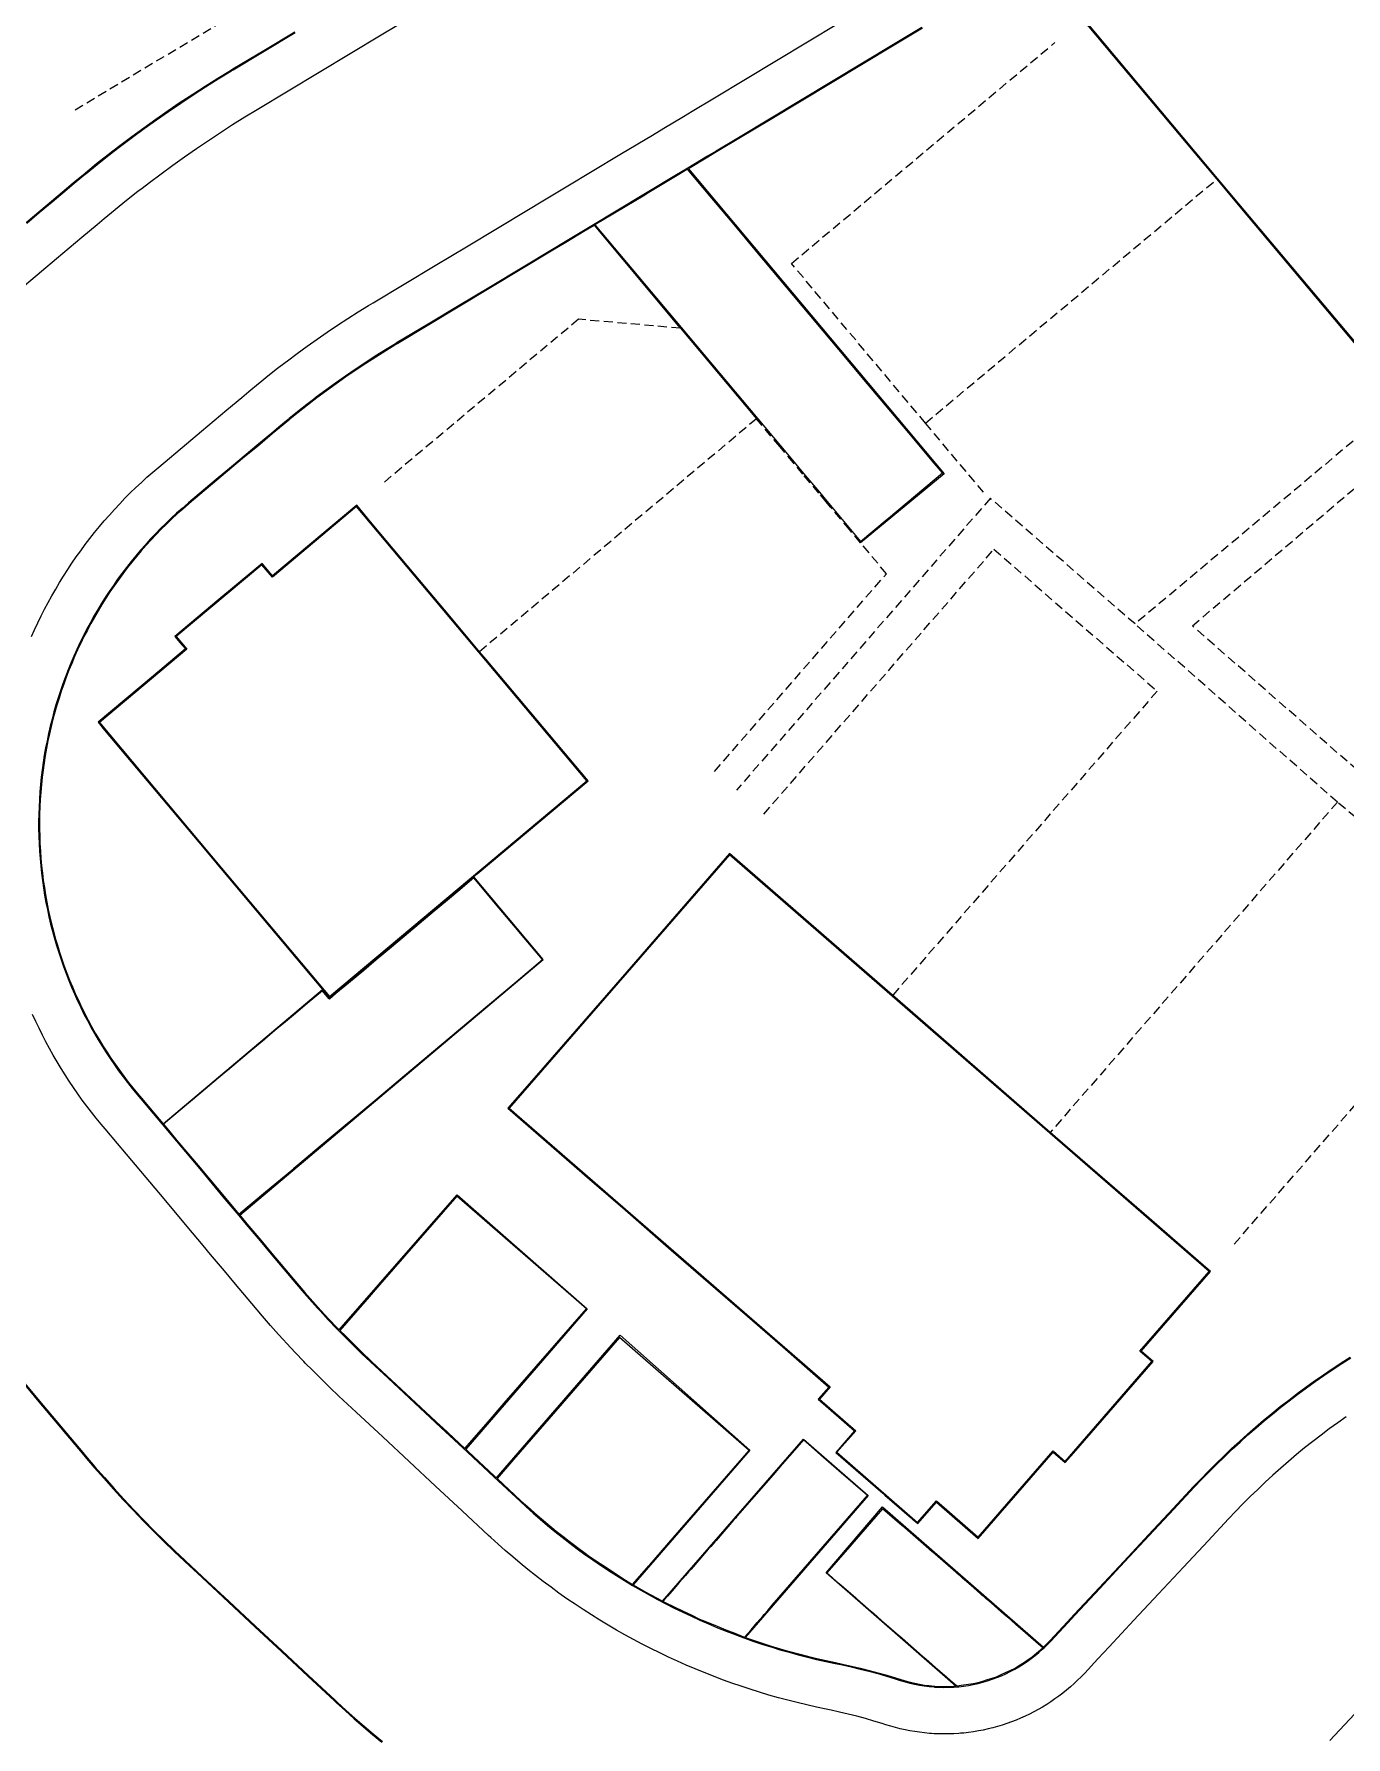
# Model space of a CAD drawing. Header units: metres. Extents: x 337936 to 338461, y 373266 to 374024.
# Drawn here: x 338376.94 to 338413.19, y 373308.56 to 373355.63 of the extents above; entities that cross this region are included whole.
import ezdxf

# ---------------------------------------------------------------- set-up
doc = ezdxf.new("R2010")
doc.units = ezdxf.units.M
doc.linetypes.add('DASHED2', pattern=[0.375, 0.25, -0.125])
for name, color, linetype in [('3D_LINES', 4, 'Continuous'), ('PLOTS EXTERNAL LEVEL', 3, 'Continuous'), ('PLOTS FFL', 1, 'Continuous')]:
    doc.layers.add(name, color=color, linetype=linetype)

msp = doc.modelspace()

# ---------------------------------------------------------------- linework, layer by layer
at = {"layer": '3D_LINES', "linetype": 'DASHED2'}
for points in [[(338378.072, 373353.531, 33.765), (338386.429, 373358.552, 33.992)], [(338397.867, 373349.287, 33.908), (338405.149, 373355.397, 34.038), (338405.149, 373355.397, 34.038)], [(338401.571, 373344.873, 33.791), (338409.628, 373351.621, 34.2)], [(338419.993, 373349.92, 34.088), (338407.362, 373339.322, 34)], [(338401.571, 373344.873, 33.791), (338397.867, 373349.287, 33.908), (338397.867, 373349.287, 33.908)], [(338391.982, 373347.743, 33.878), (338386.62, 373343.244, 34.039)], [(338394.8, 373347.497, 33.844), (338391.982, 373347.743, 33.878), (338391.982, 373347.743, 33.878)], [(338408.946, 373339.269, 34.05), (338416.812, 373345.945, 34.16)], [(338396.9, 373344.995, 33.77), (338389.249, 373338.554, 34), (338389.249, 373338.554, 34)], [(338400.493, 373340.712, 33.75), (338399.776, 373341.566, 33.67), (338399.471, 373341.93, 33.68), (338398.95, 373342.551, 33.759), (338398.828, 373342.696, 33.703), (338398.624, 373342.94, 33.761), (338398.185, 373343.462, 33.725), (338397.925, 373343.773, 33.764), (338397.542, 373344.229, 33.748), (338396.9, 373344.995, 33.77)], [(338403.174, 373342.962, 33.75), (338401.571, 373344.873, 33.791)], [(338403.365, 373342.796, 33.75), (338396.347, 373334.724, 34.1)], [(338407.362, 373339.322, 34), (338403.365, 373342.796, 33.75), (338403.365, 373342.796, 33.75)], [(338397.102, 373334.067, 34.1), (338403.463, 373341.386, 33.8)], [(338403.463, 373341.386, 33.8), (338407.973, 373337.466, 34.05)], [(338395.743, 373335.248, 34.1), (338400.493, 373340.712, 33.75)], [(338412.954, 373334.397, 34.3), (338407.362, 373339.322, 34)], [(338416.044, 373333.056, 34.297), (338408.946, 373339.269, 34.05)], [(338407.973, 373337.466, 34.05), (338400.663, 373329.057, 34.3)], [(338412.954, 373334.397, 34.3), (338405.02, 373325.27, 34.3), (338405.02, 373325.27, 34.3)], [(338415.184, 373332.522, 34.3), (338412.954, 373334.397, 34.3)], [(338410.1, 373322.178, 34.368), (338416.466, 373329.502, 34.3)]]:
    msp.add_polyline3d(points, dxfattribs=at)
at = {"layer": '3D_LINES'}
for points in [[(338387.393, 373356.112, 33.864), (338386.535, 373355.597, 33.854), (338385.678, 373355.082, 33.843), (338384.821, 373354.567, 33.833), (338383.964, 373354.052, 33.823), (338383.105, 373353.536, 33.813), (338382.766, 373353.329, 33.809), (338382.427, 373353.117, 33.806), (338382.09, 373352.9, 33.803), (338381.756, 373352.68, 33.799), (338381.425, 373352.455, 33.796), (338381.096, 373352.227, 33.793), (338380.77, 373351.995, 33.79), (338380.447, 373351.758, 33.788), (338380.128, 373351.519, 33.785), (338379.923, 373351.362, 33.783), (338379.809, 373351.273, 33.764), (338379.496, 373351.026, 33.709), (338379.193, 373350.781, 33.655), (338379.183, 373350.773, 33.655), (338378.878, 373350.521, 33.653), (338378.679, 373350.353, 33.651), (338378.264, 373350.005, 33.648), (338377.913, 373349.71, 33.707), (338377.564, 373349.418, 33.765), (338377.146, 373349.067, 33.762), (338376.379, 373348.423, 33.757)], [(338376.72, 373350.423, 33.815), (338377.069, 373350.716, 33.817), (338377.42, 373351.011, 33.82), (338377.835, 373351.359, 33.823), (338378.033, 373351.525, 33.825), (338378.348, 373351.787, 33.827), (338378.36, 373351.796, 33.827), (338378.667, 373352.045, 33.83), (338378.989, 373352.299, 33.832), (338379.12, 373352.401, 33.833), (338379.313, 373352.549, 33.835), (338379.641, 373352.795, 33.837), (338379.972, 373353.037, 33.84), (338380.305, 373353.276, 33.843), (338380.641, 373353.51, 33.846), (338380.98, 373353.741, 33.849), (338381.322, 373353.967, 33.852), (338381.666, 373354.189, 33.855), (338382.013, 373354.407, 33.859), (338382.363, 373354.621, 33.862), (338382.431, 373354.662, 33.863), (338383.288, 373355.177, 33.873), (338384.145, 373355.692, 33.883)], [(338376.736, 373350.404, 33.815), (338377.085, 373350.697, 33.817), (338377.436, 373350.992, 33.82), (338377.851, 373351.34, 33.823), (338378.049, 373351.506, 33.825), (338378.364, 373351.767, 33.827), (338378.376, 373351.777, 33.827), (338378.683, 373352.025, 33.83), (338379.004, 373352.279, 33.832), (338379.135, 373352.381, 33.833), (338379.135, 373352.381, 33.833), (338379.329, 373352.529, 33.835), (338379.656, 373352.775, 33.837), (338379.986, 373353.017, 33.84), (338380.319, 373353.255, 33.843), (338380.655, 373353.49, 33.846), (338380.994, 373353.72, 33.849), (338381.336, 373353.946, 33.852), (338381.68, 373354.168, 33.855), (338382.027, 373354.386, 33.859), (338382.376, 373354.6, 33.862), (338382.443, 373354.641, 33.863), (338383.301, 373355.156, 33.873), (338384.158, 373355.671, 33.883)], [(338376.868, 373338.972, 33.744), (338376.954, 373339.164, 33.744), (338377.044, 373339.355, 33.744), (338377.137, 373339.545, 33.744), (338377.232, 373339.733, 33.744), (338377.331, 373339.919, 33.744), (338377.433, 373340.103, 33.744), (338377.538, 373340.286, 33.744), (338377.646, 373340.467, 33.744), (338377.757, 373340.647, 33.744), (338377.87, 373340.824, 33.745), (338377.987, 373341, 33.745), (338378.106, 373341.174, 33.745), (338378.229, 373341.345, 33.746), (338378.354, 373341.515, 33.746), (338378.482, 373341.683, 33.747), (338378.612, 373341.848, 33.747), (338378.745, 373342.012, 33.748), (338378.881, 373342.173, 33.748), (338379.02, 373342.332, 33.749), (338379.161, 373342.488, 33.75), (338379.305, 373342.643, 33.751), (338379.451, 373342.795, 33.751), (338379.599, 373342.944, 33.752), (338379.751, 373343.091, 33.753), (338379.904, 373343.236, 33.754), (338380.06, 373343.378, 33.755), (338380.218, 373343.517, 33.756), (338380.383, 373343.659, 33.757), (338381.147, 373344.3, 33.762), (338381.564, 373344.65, 33.765), (338381.913, 373344.942, 33.707), (338382.265, 373345.237, 33.648), (338382.679, 373345.585, 33.651), (338382.876, 373345.75, 33.653), (338383.14, 373345.969, 33.655), (338383.177, 373345.999, 33.656), (338383.403, 373346.181, 33.698), (338383.67, 373346.391, 33.747), (338383.878, 373346.551, 33.785), (338383.938, 373346.597, 33.785), (338384.211, 373346.801, 33.788), (338384.486, 373347, 33.791), (338384.763, 373347.196, 33.794), (338385.042, 373347.389, 33.797), (338385.324, 373347.578, 33.801), (338385.608, 373347.764, 33.804), (338385.895, 373347.946, 33.808), (338386.185, 373348.125, 33.811), (338386.313, 373348.202, 33.813), (338387.17, 373348.717, 33.823), (338388.027, 373349.232, 33.833), (338388.884, 373349.747, 33.843), (338389.741, 373350.262, 33.854), (338390.598, 373350.777, 33.864), (338390.953, 373350.99, 33.868), (338391.455, 373351.292, 33.81), (338391.737, 373351.461, 33.778), (338392.313, 373351.807, 33.784), (338393.17, 373352.322, 33.795), (338394.027, 373352.837, 33.805), (338394.34, 373353.025, 33.809), (338394.884, 373353.352, 33.885), (338395.124, 373353.496, 33.918), (338395.741, 373353.867, 33.926), (338396.598, 373354.382, 33.936), (338397.456, 373354.897, 33.946), (338398.313, 373355.412, 33.957), (338399.17, 373355.927, 33.967)], [(338401.473, 373355.808, 34.037), (338400.69, 373355.338, 34.027), (338399.833, 373354.823, 34.017), (338398.976, 373354.308, 34.007), (338398.119, 373353.793, 33.996), (338397.262, 373353.278, 33.986), (338396.405, 373352.763, 33.976), (338395.787, 373352.392, 33.968), (338395.787, 373352.392, 33.968), (338395.547, 373352.248, 33.965), (338395.004, 373351.921, 33.959), (338395.004, 373351.921, 33.959), (338394.69, 373351.733, 33.955), (338393.833, 373351.218, 33.945), (338392.976, 373350.703, 33.934), (338392.4, 373350.357, 33.928), (338392.4, 373350.357, 33.928), (338392.119, 373350.188, 33.924), (338391.617, 373349.886, 33.918), (338391.617, 373349.886, 33.918), (338391.262, 373349.673, 33.914), (338390.404, 373349.158, 33.904), (338389.547, 373348.643, 33.893), (338388.69, 373348.128, 33.883), (338387.833, 373347.613, 33.873), (338386.976, 373347.098, 33.863), (338386.927, 373347.068, 33.862), (338386.646, 373346.896, 33.858), (338386.366, 373346.72, 33.855), (338386.089, 373346.54, 33.851), (338385.814, 373346.356, 33.848), (338385.542, 373346.169, 33.845), (338385.272, 373345.979, 33.842), (338385.004, 373345.785, 33.839), (338384.739, 373345.588, 33.836), (338384.657, 373345.526, 33.835), (338384.657, 373345.526, 33.835), (338384.477, 373345.387, 33.833), (338384.217, 373345.183, 33.83), (338383.991, 373345.001, 33.828), (338383.96, 373344.976, 33.827), (338383.705, 373344.765, 33.825), (338383.507, 373344.599, 33.823), (338383.093, 373344.251, 33.82), (338382.741, 373343.956, 33.817), (338382.392, 373343.663, 33.815), (338381.975, 373343.313, 33.812), (338381.209, 373342.67, 33.807), (338381.186, 373342.651, 33.807), (338381.031, 373342.518, 33.806), (338380.879, 373342.382, 33.805), (338380.728, 373342.243, 33.804), (338380.58, 373342.102, 33.803), (338380.435, 373341.959, 33.802), (338380.292, 373341.812, 33.801), (338380.152, 373341.664, 33.8), (338380.015, 373341.512, 33.799), (338379.88, 373341.359, 33.798), (338379.748, 373341.203, 33.798), (338379.618, 373341.044, 33.797), (338379.492, 373340.884, 33.797), (338379.368, 373340.721, 33.796), (338379.247, 373340.556, 33.796), (338379.13, 373340.389, 33.795), (338379.015, 373340.22, 33.795), (338378.903, 373340.049, 33.794), (338378.794, 373339.876, 33.794), (338378.688, 373339.701, 33.794), (338378.585, 373339.525, 33.794), (338378.486, 373339.346, 33.794), (338378.389, 373339.166, 33.794), (338378.296, 373338.984, 33.794), (338378.206, 373338.8, 33.794), (338378.119, 373338.615, 33.794), (338378.036, 373338.429, 33.794), (338377.956, 373338.241, 33.794), (338377.879, 373338.051, 33.794), (338377.805, 373337.861, 33.795), (338377.735, 373337.669, 33.795), (338377.668, 373337.476, 33.795), (338377.605, 373337.281, 33.796), (338377.545, 373337.086, 33.796), (338377.489, 373336.889, 33.797), (338377.436, 373336.692, 33.798), (338377.386, 373336.494, 33.798), (338377.34, 373336.294, 33.799), (338377.298, 373336.095, 33.8), (338377.259, 373335.894, 33.801), (338377.223, 373335.693, 33.801), (338377.192, 373335.491, 33.802), (338377.163, 373335.288, 33.803), (338377.139, 373335.085, 33.804), (338377.117, 373334.882, 33.806), (338377.1, 373334.678, 33.807), (338377.086, 373334.474, 33.808), (338377.076, 373334.27, 33.809), (338377.069, 373334.066, 33.811), (338377.066, 373333.862, 33.812), (338377.066, 373333.657, 33.813), (338377.07, 373333.453, 33.815), (338377.078, 373333.249, 33.816), (338377.089, 373333.045, 33.818), (338377.104, 373332.841, 33.82), (338377.122, 373332.637, 33.821), (338377.144, 373332.434, 33.823), (338377.17, 373332.231, 33.825), (338377.199, 373332.029, 33.827), (338377.232, 373331.827, 33.828), (338377.268, 373331.626, 33.83), (338377.308, 373331.425, 33.832), (338377.351, 373331.226, 33.834), (338377.398, 373331.027, 33.837), (338377.448, 373330.829, 33.839), (338377.502, 373330.631, 33.841), (338377.559, 373330.435, 33.843), (338377.62, 373330.24, 33.846), (338377.684, 373330.046, 33.848), (338377.752, 373329.853, 33.85), (338377.823, 373329.661, 33.853), (338377.897, 373329.471, 33.855), (338377.975, 373329.282, 33.858), (338378.056, 373329.094, 33.861), (338378.14, 373328.908, 33.863), (338378.228, 373328.723, 33.866), (338378.318, 373328.54, 33.869), (338378.412, 373328.359, 33.872), (338378.509, 373328.179, 33.874), (338378.61, 373328.001, 33.877), (338378.713, 373327.825, 33.88), (338378.82, 373327.65, 33.883), (338378.929, 373327.478, 33.886), (338379.042, 373327.307, 33.889), (338379.158, 373327.139, 33.891), (338379.276, 373326.972, 33.894), (338379.398, 373326.808, 33.897), (338379.522, 373326.645, 33.9), (338379.649, 373326.485, 33.903), (338379.779, 373326.328, 33.906), (338379.889, 373326.197, 33.907), (338379.889, 373326.197, 33.907), (338380.231, 373325.789, 33.913), (338380.477, 373325.497, 33.916), (338380.477, 373325.497, 33.916), (338380.874, 373325.023, 33.923), (338381.517, 373324.257, 33.933), (338382.16, 373323.491, 33.943), (338382.598, 373322.969, 33.949), (338382.802, 373322.725, 33.953), (338383.185, 373322.269, 33.958), (338383.445, 373321.959, 33.963), (338384.088, 373321.193, 33.973), (338384.187, 373321.075, 33.974), (338384.403, 373320.825, 33.978), (338384.622, 373320.577, 33.982), (338384.773, 373320.409, 33.985), (338384.773, 373320.409, 33.985), (338384.843, 373320.332, 33.986), (338385.069, 373320.09, 33.99), (338385.297, 373319.851, 33.994), (338385.355, 373319.792, 33.995), (338385.355, 373319.792, 33.995), (338385.528, 373319.615, 33.998), (338385.762, 373319.382, 34.001), (338385.999, 373319.152, 34.005), (338386.24, 373318.926, 34.009), (338386.721, 373318.477, 34.016), (338387.452, 373317.795, 34.026), (338388.183, 373317.113, 34.036), (338388.915, 373316.431, 34.046), (338389.646, 373315.749, 34.056), (338390.377, 373315.067, 34.066), (338390.534, 373314.923, 34.068), (338390.729, 373314.748, 34.072), (338390.926, 373314.576, 34.075), (338391.126, 373314.406, 34.078), (338391.329, 373314.24, 34.081), (338391.534, 373314.077, 34.085), (338391.741, 373313.916, 34.088), (338391.95, 373313.759, 34.091), (338392.162, 373313.605, 34.094), (338392.376, 373313.454, 34.098), (338392.592, 373313.306, 34.101), (338392.811, 373313.161, 34.104), (338393.031, 373313.019, 34.108), (338393.253, 373312.881, 34.111), (338393.478, 373312.745, 34.114), (338393.704, 373312.614, 34.117), (338393.933, 373312.485, 34.121), (338394.163, 373312.36, 34.124), (338394.395, 373312.238, 34.127), (338394.628, 373312.119, 34.13), (338394.864, 373312.004, 34.134), (338395.101, 373311.893, 34.137), (338395.339, 373311.784, 34.14), (338395.579, 373311.68, 34.143), (338395.821, 373311.578, 34.147), (338396.064, 373311.481, 34.15), (338396.309, 373311.387, 34.153), (338396.554, 373311.296, 34.156), (338396.579, 373311.287, 34.157), (338396.579, 373311.287, 34.157), (338396.802, 373311.209, 34.16), (338397.05, 373311.126, 34.163), (338397.3, 373311.046, 34.166), (338397.36, 373311.027, 34.167), (338397.36, 373311.027, 34.167), (338397.55, 373310.97, 34.169), (338397.802, 373310.897, 34.173), (338398.055, 373310.829, 34.176), (338398.309, 373310.764, 34.179), (338398.563, 373310.702, 34.183), (338398.819, 373310.644, 34.186), (338399.075, 373310.591, 34.189), (338399.075, 373310.591, 34.189), (338399.275, 373310.549, 34.191), (338399.52, 373310.494, 34.192), (338399.764, 373310.436, 34.194), (338400.008, 373310.374, 34.196), (338400.25, 373310.308, 34.198), (338400.492, 373310.239, 34.2), (338400.732, 373310.166, 34.202), (338400.876, 373310.12, 34.203), (338400.876, 373310.12, 34.203), (338401.006, 373310.081, 34.204), (338401.138, 373310.046, 34.206), (338401.27, 373310.015, 34.207), (338401.404, 373309.989, 34.208), (338401.538, 373309.968, 34.209), (338401.673, 373309.951, 34.21), (338401.809, 373309.939, 34.211), (338401.824, 373309.938, 34.211), (338401.944, 373309.931, 34.212), (338402.08, 373309.928, 34.212), (338402.216, 373309.93, 34.212), (338402.352, 373309.936, 34.213), (338402.432, 373309.942, 34.213), (338402.432, 373309.942, 34.213), (338402.488, 373309.947, 34.213), (338402.623, 373309.962, 34.212), (338402.757, 373309.982, 34.212), (338402.891, 373310.007, 34.212), (338403.024, 373310.036, 34.211), (338403.156, 373310.07, 34.21), (338403.286, 373310.108, 34.21), (338403.415, 373310.151, 34.209), (338403.543, 373310.197, 34.209), (338403.669, 373310.249, 34.209), (338403.793, 373310.304, 34.209), (338403.915, 373310.364, 34.209), (338404.036, 373310.427, 34.209), (338404.153, 373310.495, 34.21), (338404.269, 373310.567, 34.211), (338404.382, 373310.643, 34.212), (338404.492, 373310.722, 34.213), (338404.6, 373310.805, 34.214), (338404.705, 373310.892, 34.215), (338404.806, 373310.982, 34.217), (338404.85, 373311.023, 34.218), (338404.85, 373311.023, 34.218), (338404.905, 373311.076, 34.219), (338405, 373311.173, 34.221), (338405.026, 373311.2, 34.221), (338405.393, 373311.595, 34.226), (338405.708, 373311.932, 34.231), (338406.39, 373312.663, 34.241), (338407.072, 373313.394, 34.251), (338407.754, 373314.126, 34.261), (338408.436, 373314.857, 34.271), (338408.998, 373315.46, 34.279), (338409.202, 373315.676, 34.282), (338409.408, 373315.888, 34.284), (338409.617, 373316.098, 34.286), (338409.829, 373316.304, 34.289), (338410.044, 373316.508, 34.291), (338410.262, 373316.709, 34.294), (338410.482, 373316.907, 34.296), (338410.705, 373317.102, 34.298), (338410.931, 373317.294, 34.301), (338411.159, 373317.483, 34.303), (338411.39, 373317.669, 34.305), (338411.623, 373317.851, 34.308), (338411.859, 373318.031, 34.31), (338412.097, 373318.207, 34.312), (338412.337, 373318.38, 34.315), (338412.58, 373318.549, 34.317), (338412.825, 373318.715, 34.32), (338413.073, 373318.878, 34.322), (338413.322, 373319.038, 34.324)], [(338401.486, 373355.787, 34.037), (338400.703, 373355.317, 34.027), (338399.846, 373354.802, 34.017), (338398.989, 373354.287, 34.007), (338398.132, 373353.772, 33.996), (338397.275, 373353.257, 33.986), (338396.417, 373352.742, 33.976), (338395.8, 373352.371, 33.968), (338395.56, 373352.227, 33.965), (338395.02, 373351.902, 33.959)], [(338392.426, 373350.343, 33.928), (338392.413, 373350.335, 33.928), (338392.132, 373350.166, 33.924), (338391.63, 373349.865, 33.918), (338391.274, 373349.651, 33.914), (338390.417, 373349.136, 33.904), (338389.56, 373348.621, 33.893), (338388.703, 373348.106, 33.883), (338387.846, 373347.591, 33.873), (338386.989, 373347.076, 33.863), (338386.94, 373347.047, 33.862), (338386.659, 373346.875, 33.858), (338386.38, 373346.699, 33.855), (338386.103, 373346.519, 33.851), (338385.828, 373346.336, 33.848), (338385.556, 373346.149, 33.845), (338385.286, 373345.959, 33.842), (338385.019, 373345.765, 33.839), (338384.754, 373345.568, 33.836), (338384.672, 373345.506, 33.835), (338384.492, 373345.367, 33.833), (338384.233, 373345.163, 33.83), (338384.007, 373344.982, 33.828), (338383.976, 373344.956, 33.827), (338383.721, 373344.746, 33.825), (338383.523, 373344.579, 33.823), (338383.109, 373344.231, 33.82), (338382.757, 373343.937, 33.817), (338382.408, 373343.644, 33.815), (338381.991, 373343.294, 33.812), (338381.225, 373342.651, 33.807), (338381.203, 373342.632, 33.807), (338381.048, 373342.499, 33.806), (338380.895, 373342.363, 33.805), (338380.745, 373342.225, 33.804), (338380.598, 373342.084, 33.803), (338380.453, 373341.941, 33.802), (338380.31, 373341.795, 33.801), (338380.171, 373341.647, 33.8), (338380.033, 373341.496, 33.799), (338379.899, 373341.342, 33.798), (338379.767, 373341.187, 33.798), (338379.638, 373341.029, 33.797), (338379.512, 373340.869, 33.797), (338379.388, 373340.706, 33.796), (338379.268, 373340.542, 33.796), (338379.15, 373340.375, 33.795), (338379.036, 373340.206, 33.795), (338378.924, 373340.036, 33.794), (338378.815, 373339.863, 33.794), (338378.71, 373339.689, 33.794), (338378.607, 373339.512, 33.794), (338378.508, 373339.334, 33.794), (338378.412, 373339.154, 33.794), (338378.319, 373338.973, 33.794), (338378.229, 373338.79, 33.794), (338378.142, 373338.605, 33.794), (338378.059, 373338.419, 33.794), (338377.979, 373338.231, 33.794), (338377.902, 373338.042, 33.794), (338377.829, 373337.852, 33.795), (338377.759, 373337.66, 33.795), (338377.692, 373337.468, 33.795), (338377.629, 373337.274, 33.796), (338377.569, 373337.079, 33.796), (338377.513, 373336.883, 33.797), (338377.46, 373336.686, 33.798), (338377.411, 373336.488, 33.798), (338377.365, 373336.289, 33.799), (338377.322, 373336.09, 33.8), (338377.283, 373335.889, 33.801), (338377.248, 373335.688, 33.801), (338377.216, 373335.487, 33.802), (338377.188, 373335.285, 33.803), (338377.163, 373335.083, 33.804), (338377.142, 373334.88, 33.806), (338377.125, 373334.676, 33.807), (338377.111, 373334.473, 33.808), (338377.101, 373334.269, 33.809), (338377.094, 373334.065, 33.811), (338377.091, 373333.862, 33.812), (338377.091, 373333.658, 33.813), (338377.095, 373333.454, 33.815), (338377.103, 373333.25, 33.816), (338377.114, 373333.046, 33.818), (338377.129, 373332.843, 33.82), (338377.147, 373332.64, 33.821), (338377.169, 373332.437, 33.823), (338377.195, 373332.235, 33.825), (338377.224, 373332.033, 33.827), (338377.256, 373331.831, 33.828), (338377.292, 373331.631, 33.83), (338377.332, 373331.431, 33.832), (338377.375, 373331.231, 33.834), (338377.422, 373331.033, 33.837), (338377.472, 373330.835, 33.839), (338377.526, 373330.638, 33.841), (338377.583, 373330.442, 33.843), (338377.644, 373330.248, 33.846), (338377.708, 373330.054, 33.848), (338377.775, 373329.862, 33.85), (338377.846, 373329.67, 33.853), (338377.92, 373329.48, 33.855), (338377.998, 373329.292, 33.858), (338378.079, 373329.104, 33.861), (338378.163, 373328.919, 33.863), (338378.25, 373328.734, 33.866), (338378.341, 373328.552, 33.869), (338378.434, 373328.37, 33.872), (338378.531, 373328.191, 33.874), (338378.631, 373328.013, 33.877), (338378.735, 373327.837, 33.88), (338378.841, 373327.663, 33.883), (338378.95, 373327.491, 33.886), (338379.063, 373327.321, 33.889), (338379.178, 373327.153, 33.891), (338379.296, 373326.987, 33.894), (338379.418, 373326.823, 33.897), (338379.542, 373326.661, 33.9), (338379.669, 373326.501, 33.903), (338379.799, 373326.344, 33.906), (338379.908, 373326.213, 33.907), (338380.25, 373325.805, 33.913), (338380.496, 373325.513, 33.916), (338380.504, 373325.503, 33.916)], [(338413.198, 373317.41, 34.266), (338412.963, 373317.244, 34.264), (338412.73, 373317.074, 34.261), (338412.5, 373316.9, 34.259), (338412.272, 373316.724, 34.256), (338412.047, 373316.545, 34.254), (338411.824, 373316.362, 34.251), (338411.604, 373316.176, 34.249), (338411.386, 373315.987, 34.246), (338411.171, 373315.795, 34.244), (338410.959, 373315.6, 34.242), (338410.75, 373315.402, 34.239), (338410.543, 373315.202, 34.237), (338410.339, 373314.998, 34.234), (338410.138, 373314.791, 34.232), (338409.942, 373314.584, 34.229), (338409.378, 373313.979, 34.221), (338408.696, 373313.247, 34.211), (338408.014, 373312.516, 34.201), (338407.332, 373311.784, 34.191), (338406.65, 373311.053, 34.181), (338406.335, 373310.716, 34.176), (338405.971, 373310.325, 34.168), (338405.872, 373310.222, 34.166), (338405.773, 373310.124, 34.164), (338405.736, 373310.088, 34.163), (338405.678, 373310.034, 34.162), (338405.575, 373309.942, 34.161), (338405.472, 373309.854, 34.16), (338405.366, 373309.769, 34.159), (338405.258, 373309.686, 34.158), (338405.148, 373309.607, 34.157), (338405.036, 373309.53, 34.156), (338404.922, 373309.456, 34.156), (338404.806, 373309.385, 34.155), (338404.688, 373309.317, 34.155), (338404.569, 373309.252, 34.154), (338404.448, 373309.19, 34.154), (338404.325, 373309.131, 34.154), (338404.201, 373309.076, 34.154), (338404.076, 373309.023, 34.154), (338403.949, 373308.974, 34.154), (338403.821, 373308.928, 34.154), (338403.692, 373308.886, 34.155), (338403.562, 373308.846, 34.155), (338403.431, 373308.81, 34.156), (338403.299, 373308.778, 34.156), (338403.166, 373308.749, 34.157), (338403.033, 373308.723, 34.157), (338402.899, 373308.701, 34.157), (338402.764, 373308.682, 34.157), (338402.628, 373308.667, 34.158), (338402.538, 373308.658, 34.158), (338402.497, 373308.655, 34.158), (338402.358, 373308.647, 34.158), (338402.222, 373308.642, 34.159), (338402.087, 373308.64, 34.16), (338401.951, 373308.642, 34.16), (338401.813, 373308.648, 34.161), (338401.734, 373308.653, 34.161), (338401.682, 373308.657, 34.161), (338401.544, 373308.67, 34.16), (338401.409, 373308.686, 34.16), (338401.275, 373308.705, 34.159), (338401.141, 373308.728, 34.158), (338401.007, 373308.754, 34.157), (338400.875, 373308.784, 34.156), (338400.743, 373308.817, 34.155), (338400.612, 373308.854, 34.154), (338400.477, 373308.896, 34.153), (338400.376, 373308.927, 34.152), (338400.144, 373308.998, 34.15), (338399.909, 373309.066, 34.148), (338399.674, 373309.13, 34.146), (338399.437, 373309.19, 34.144), (338399.199, 373309.246, 34.142), (338398.962, 373309.299, 34.14), (338398.823, 373309.327, 34.139), (338398.555, 373309.384, 34.136), (338398.291, 373309.443, 34.133), (338398.029, 373309.506, 34.13), (338397.767, 373309.573, 34.127), (338397.506, 373309.643, 34.123), (338397.246, 373309.717, 34.12), (338396.985, 373309.795, 34.117), (338396.983, 373309.796, 34.117), (338396.73, 373309.875, 34.112), (338396.474, 373309.96, 34.108), (338396.217, 373310.049, 34.103), (338396.145, 373310.074, 34.102), (338395.965, 373310.14, 34.1), (338395.712, 373310.236, 34.096), (338395.46, 373310.335, 34.093), (338395.211, 373310.437, 34.09), (338394.962, 373310.543, 34.087), (338394.715, 373310.653, 34.084), (338394.47, 373310.765, 34.081), (338394.226, 373310.882, 34.078), (338393.984, 373311.001, 34.074), (338393.744, 373311.125, 34.071), (338393.505, 373311.251, 34.068), (338393.268, 373311.381, 34.065), (338393.033, 373311.514, 34.062), (338392.8, 373311.65, 34.059), (338392.569, 373311.79, 34.056), (338392.339, 373311.933, 34.052), (338392.112, 373312.079, 34.049), (338391.887, 373312.228, 34.046), (338391.664, 373312.38, 34.043), (338391.443, 373312.536, 34.04), (338391.224, 373312.694, 34.037), (338391.008, 373312.856, 34.034), (338390.794, 373313.02, 34.031), (338390.582, 373313.188, 34.027), (338390.373, 373313.358, 34.024), (338390.166, 373313.532, 34.021), (338389.961, 373313.708, 34.018), (338389.759, 373313.887, 34.015), (338389.558, 373314.07, 34.012), (338389.498, 373314.125, 34.011), (338388.768, 373314.807, 34.001), (338388.036, 373315.489, 33.991), (338387.305, 373316.171, 33.981), (338386.574, 373316.853, 33.971), (338385.842, 373317.535, 33.961), (338385.363, 373317.982, 33.954), (338385.114, 373318.217, 33.95), (338384.87, 373318.453, 33.947), (338384.629, 373318.692, 33.943), (338384.431, 373318.894, 33.94), (338384.393, 373318.933, 33.939), (338384.157, 373319.18, 33.937), (338383.925, 373319.429, 33.936), (338383.821, 373319.541, 33.935), (338383.698, 373319.678, 33.933), (338383.472, 373319.933, 33.929), (338383.249, 373320.19, 33.925), (338383.1, 373320.366, 33.923), (338382.458, 373321.131, 33.913), (338382.199, 373321.441, 33.908), (338381.816, 373321.897, 33.899), (338381.611, 373322.141, 33.894), (338381.173, 373322.663, 33.888), (338380.53, 373323.429, 33.878), (338379.887, 373324.195, 33.868), (338379.49, 373324.669, 33.861), (338379.245, 373324.961, 33.86), (338378.902, 373325.369, 33.857), (338378.794, 373325.498, 33.856), (338378.658, 373325.662, 33.853), (338378.527, 373325.827, 33.85), (338378.398, 373325.994, 33.848), (338378.272, 373326.163, 33.845), (338378.149, 373326.334, 33.842), (338378.028, 373326.507, 33.84), (338377.911, 373326.682, 33.837), (338377.796, 373326.859, 33.835), (338377.684, 373327.038, 33.832), (338377.575, 373327.218, 33.829), (338377.469, 373327.401, 33.827), (338377.366, 373327.585, 33.824), (338377.267, 373327.77, 33.821), (338377.17, 373327.958, 33.819), (338377.076, 373328.146, 33.816), (338376.985, 373328.337, 33.814), (338376.898, 373328.529, 33.811)], [(338382.622, 373322.979, 33.949), (338382.822, 373322.741, 33.953), (338383.204, 373322.285, 33.958), (338383.464, 373321.975, 33.963), (338384.107, 373321.209, 33.973), (338384.206, 373321.091, 33.974), (338384.422, 373320.841, 33.978), (338384.64, 373320.594, 33.982), (338384.792, 373320.426, 33.985), (338384.862, 373320.349, 33.986), (338385.087, 373320.108, 33.99), (338385.315, 373319.869, 33.994), (338385.37, 373319.812, 33.995)], [(338404.832, 373311.041, 34.218), (338404.887, 373311.094, 34.219), (338404.982, 373311.19, 34.221), (338405.007, 373311.217, 34.221), (338405.375, 373311.612, 34.226), (338405.689, 373311.949, 34.231), (338406.371, 373312.68, 34.241), (338407.053, 373313.411, 34.251), (338407.735, 373314.143, 34.261), (338408.417, 373314.874, 34.271), (338408.98, 373315.477, 34.279), (338409.184, 373315.693, 34.282), (338409.39, 373315.906, 34.284), (338409.6, 373316.115, 34.286), (338409.812, 373316.322, 34.289), (338410.027, 373316.527, 34.291), (338410.245, 373316.728, 34.294), (338410.466, 373316.926, 34.296), (338410.689, 373317.121, 34.298), (338410.915, 373317.313, 34.301), (338411.143, 373317.502, 34.303), (338411.374, 373317.688, 34.305), (338411.608, 373317.871, 34.308), (338411.844, 373318.051, 34.31), (338412.082, 373318.227, 34.312), (338412.323, 373318.4, 34.315), (338412.566, 373318.57, 34.317), (338412.811, 373318.736, 34.32), (338413.059, 373318.899, 34.322), (338413.309, 373319.059, 34.324)], [(338376.386, 373318.646, 33.893), (338377.029, 373317.88, 33.903), (338377.671, 373317.114, 33.913), (338378.314, 373316.348, 33.923), (338378.344, 373316.313, 33.923), (338378.602, 373316.01, 33.927), (338378.865, 373315.708, 33.93), (338379.132, 373315.41, 33.934), (338379.403, 373315.114, 33.937), (338379.677, 373314.822, 33.941), (338379.955, 373314.534, 33.945), (338380.236, 373314.248, 33.948), (338380.52, 373313.967, 33.952), (338380.808, 373313.688, 33.956), (338381.098, 373313.415, 33.959), (338381.58, 373312.965, 33.966), (338382.312, 373312.283, 33.976), (338383.043, 373311.601, 33.986), (338383.774, 373310.919, 33.996), (338384.506, 373310.237, 34.006), (338385.238, 373309.554, 34.016), (338385.297, 373309.5, 34.016), (338385.541, 373309.276, 34.019), (338385.789, 373309.055, 34.022), (338386.041, 373308.837, 34.025), (338386.295, 373308.622, 34.028), (338386.552, 373308.41, 34.031)], [(338376.405, 373318.662, 33.893), (338377.048, 373317.896, 33.903), (338377.691, 373317.13, 33.913), (338378.333, 373316.364, 33.923), (338378.363, 373316.329, 33.923), (338378.621, 373316.026, 33.927), (338378.884, 373315.725, 33.93), (338379.151, 373315.426, 33.934), (338379.421, 373315.131, 33.937), (338379.695, 373314.84, 33.941), (338379.973, 373314.551, 33.945), (338380.253, 373314.266, 33.948), (338380.538, 373313.984, 33.952), (338380.825, 373313.706, 33.956), (338381.115, 373313.433, 33.959), (338381.597, 373312.983, 33.966), (338382.329, 373312.301, 33.976), (338383.06, 373311.619, 33.986), (338383.792, 373310.937, 33.996), (338384.523, 373310.255, 34.006), (338385.255, 373309.573, 34.016), (338385.314, 373309.518, 34.016), (338385.558, 373309.295, 34.019), (338385.806, 373309.074, 34.022), (338386.057, 373308.856, 34.025), (338386.311, 373308.641, 34.028), (338386.567, 373308.43, 34.031)], [(338388.866, 373316.51, 34.045), (338388.932, 373316.449, 34.046), (338389.663, 373315.767, 34.056), (338389.717, 373315.717, 34.057)], [(338393.497, 373312.763, 34.114), (338393.717, 373312.635, 34.117), (338393.945, 373312.507, 34.121), (338394.174, 373312.382, 34.124), (338394.304, 373312.313, 34.126)], [(338396.588, 373311.311, 34.157), (338396.81, 373311.233, 34.16), (338397.058, 373311.149, 34.163), (338397.307, 373311.07, 34.166), (338397.367, 373311.051, 34.167), (338397.557, 373310.994, 34.169), (338397.809, 373310.921, 34.173), (338398.061, 373310.853, 34.176), (338398.315, 373310.788, 34.179), (338398.569, 373310.726, 34.183), (338398.824, 373310.669, 34.186), (338399.08, 373310.615, 34.189), (338399.28, 373310.573, 34.191), (338399.526, 373310.518, 34.192), (338399.77, 373310.46, 34.194), (338400.014, 373310.398, 34.196), (338400.257, 373310.332, 34.198), (338400.499, 373310.262, 34.2), (338400.74, 373310.189, 34.202), (338400.86, 373310.151, 34.203), (338400.86, 373310.151, 34.203), (338401.013, 373310.105, 34.204), (338401.144, 373310.07, 34.206), (338401.276, 373310.04, 34.207), (338401.408, 373310.014, 34.208), (338401.542, 373309.993, 34.209), (338401.676, 373309.976, 34.21), (338401.811, 373309.964, 34.211), (338401.825, 373309.963, 34.211), (338401.945, 373309.956, 34.212), (338402.08, 373309.953, 34.212), (338402.216, 373309.955, 34.212), (338402.351, 373309.961, 34.213), (338402.414, 373309.966, 34.213)], [(338412.74, 373308.458, 34.199), (338413.422, 373309.19, 34.209)]]:
    msp.add_polyline3d(points, dxfattribs=at)
at = {"layer": '3D_LINES', "linetype": 'Continuous'}
for points in [[(338394.998, 373351.889, 33.958), (338394.714, 373351.718, 33.955), (338393.879, 373351.216, 33.945), (338393.813, 373351.177, 33.944), (338392.978, 373350.675, 33.934), (338392.438, 373350.351, 33.927), (338394.819, 373347.513, 33.844), (338397.562, 373344.245, 33.748), (338397.941, 373343.793, 33.765), (338398.204, 373343.479, 33.726), (338398.639, 373342.961, 33.761), (338398.847, 373342.713, 33.703), (338398.99, 373342.543, 33.757), (338399.498, 373341.937, 33.681), (338399.779, 373341.602, 33.671), (338400.511, 373342.216, 33.696), (338400.552, 373342.25, 33.696), (338402.039, 373343.498, 33.745), (338401.757, 373343.834, 33.754), (338401.119, 373344.595, 33.777), (338401.108, 373344.608, 33.778), (338399.825, 373346.137, 33.822), (338399.179, 373346.907, 33.845), (338396.911, 373349.61, 33.924), (338396.28, 373350.361, 33.935), (338395.62, 373351.148, 33.947), (338394.998, 373351.889, 33.958)], [(338390.989, 373330.043, 33.835), (338390.378, 373330.77, 33.859), (338390.342, 373330.814, 33.862), (338389.69, 373331.59, 33.89), (338389.093, 373332.302, 33.913), (338388.701, 373331.974, 33.997), (338388.365, 373331.692, 33.914), (338387.94, 373331.335, 33.998), (338387.928, 373331.325, 33.999), (338387.58, 373331.033, 33.919), (338387.162, 373330.682, 33.999), (338386.814, 373330.39, 33.924), (338386.396, 373330.04, 33.999), (338386.048, 373329.747, 33.928), (338385.63, 373329.397, 33.999), (338385.282, 373329.104, 33.933), (338385.099, 373328.951, 33.997), (338385.083, 373328.97, 33.998), (338384.906, 373329.181, 34.011), (338384.489, 373328.831, 33.969), (338384.104, 373328.508, 33.953), (338383.883, 373328.322, 33.954), (338383.652, 373328.129, 33.955), (338383.39, 373327.908, 33.957), (338383.307, 373327.839, 33.957), (338382.887, 373327.487, 33.96), (338382.28, 373326.978, 33.952), (338382.189, 373326.901, 33.952), (338381.797, 373326.572, 33.933), (338381.727, 373326.513, 33.932), (338380.512, 373325.494, 33.917), (338380.689, 373325.283, 33.92), (338380.888, 373325.045, 33.923), (338381.525, 373324.286, 33.933), (338381.563, 373324.241, 33.932), (338382.19, 373323.494, 33.942), (338382.601, 373323.004, 33.948), (338383.336, 373323.621, 33.917), (338384.114, 373324.274, 33.885), (338384.121, 373324.28, 33.899), (338384.283, 373324.415, 33.878), (338384.875, 373324.913, 33.874), (338386.409, 373326.2, 33.864), (338387.177, 373326.844, 33.86), (338389.473, 373328.77, 33.846), (338390.261, 373329.432, 33.84), (338390.989, 373330.043, 33.835)], [(338392.203, 373320.391, 34.311), (338388.618, 373323.508, 34.311), (338386.483, 373321.052, 34.124), (338386.022, 373320.522, 34.071), (338386.007, 373320.504, 34.069), (338385.389, 373319.793, 33.997), (338385.542, 373319.643, 34), (338385.77, 373319.42, 34.004), (338386, 373319.195, 34.007), (338386.257, 373318.944, 34.011), (338386.277, 373318.925, 34.011), (338388.172, 373317.157, 34.037), (338388.216, 373317.116, 34.037), (338388.846, 373316.529, 34.046), (338389.492, 373317.273, 34.086), (338389.933, 373317.78, 34.113), (338392.203, 373320.391, 34.311)], [(338396.702, 373316.48, 34.371), (338393.117, 373319.597, 34.371), (338390.86, 373317, 34.181), (338390.189, 373316.229, 34.109), (338389.732, 373315.703, 34.059), (338390.394, 373315.085, 34.068), (338390.52, 373314.976, 34.07), (338390.578, 373314.926, 34.07), (338390.772, 373314.756, 34.074), (338390.964, 373314.588, 34.077), (338391.19, 373314.391, 34.08), (338391.298, 373314.297, 34.082), (338391.366, 373314.245, 34.083), (338391.549, 373314.106, 34.086), (338391.727, 373313.971, 34.089), (338391.907, 373313.834, 34.092), (338391.96, 373313.794, 34.093), (338392.165, 373313.637, 34.096), (338392.252, 373313.571, 34.097), (338392.374, 373313.491, 34.099), (338392.585, 373313.352, 34.102), (338392.655, 373313.305, 34.103), (338392.864, 373313.167, 34.106), (338393.07, 373313.031, 34.109), (338393.278, 373312.895, 34.112), (338393.479, 373312.774, 34.115), (338393.924, 373313.286, 34.147), (338393.952, 373313.317, 34.149), (338394.601, 373314.064, 34.195), (338396.078, 373315.762, 34.319), (338396.702, 373316.48, 34.371)], [(338399.972, 373315.228, 34.282), (338399.18, 373315.916, 34.306), (338398.681, 373316.35, 34.306), (338398.418, 373316.578, 34.335), (338398.198, 373316.77, 34.335), (338398.012, 373316.555, 34.344), (338397.611, 373316.094, 34.311), (338397.36, 373315.806, 34.313), (338396.433, 373314.739, 34.288), (338396.37, 373314.666, 34.283), (338396.36, 373314.655, 34.283), (338396.317, 373314.606, 34.28), (338396.269, 373314.55, 34.276), (338395.784, 373313.992, 34.235), (338395.746, 373313.949, 34.233), (338395.693, 373313.887, 34.229), (338395.636, 373313.822, 34.225), (338395.568, 373313.744, 34.22), (338395.15, 373313.263, 34.185), (338395.094, 373313.199, 34.181), (338395.026, 373313.121, 34.177), (338394.94, 373313.021, 34.171), (338394.87, 373312.941, 34.165), (338394.768, 373312.824, 34.158), (338394.627, 373312.662, 34.148), (338394.443, 373312.45, 34.136), (338394.352, 373312.345, 34.129), (338394.318, 373312.306, 34.127), (338394.379, 373312.276, 34.128), (338394.628, 373312.156, 34.132), (338394.859, 373312.045, 34.135), (338395.092, 373311.933, 34.138), (338395.331, 373311.818, 34.141), (338395.398, 373311.786, 34.142), (338395.567, 373311.718, 34.144), (338395.816, 373311.617, 34.148), (338396.057, 373311.521, 34.151), (338396.3, 373311.423, 34.154), (338396.545, 373311.326, 34.157), (338396.572, 373311.316, 34.158), (338396.751, 373311.523, 34.171), (338396.924, 373311.722, 34.183), (338397.078, 373311.899, 34.194), (338397.112, 373311.938, 34.196), (338397.215, 373312.056, 34.203), (338397.338, 373312.199, 34.212), (338399.972, 373315.228, 34.282)], [(338400.387, 373314.867, 34.276), (338400.202, 373314.655, 34.27), (338399.532, 373313.884, 34.247), (338398.845, 373313.094, 34.229), (338398.997, 373312.961, 34.224), (338399.116, 373312.858, 34.225), (338399.239, 373312.751, 34.225), (338399.367, 373312.64, 34.225), (338399.642, 373312.401, 34.225), (338399.765, 373312.294, 34.226), (338399.892, 373312.183, 34.226), (338399.996, 373312.093, 34.226), (338400.13, 373311.977, 34.225), (338400.36, 373311.777, 34.225), (338400.488, 373311.665, 34.225), (338400.623, 373311.548, 34.224), (338400.765, 373311.425, 34.224), (338400.914, 373311.295, 34.224), (338401.093, 373311.14, 34.224), (338401.236, 373311.016, 34.223), (338401.325, 373310.938, 34.223), (338401.407, 373310.866, 34.223), (338401.491, 373310.793, 34.223), (338401.577, 373310.718, 34.223), (338401.665, 373310.642, 34.223), (338401.756, 373310.563, 34.223), (338401.849, 373310.482, 34.222), (338401.956, 373310.389, 34.221), (338402.045, 373310.312, 34.22), (338402.148, 373310.222, 34.218), (338402.256, 373310.129, 34.217), (338402.368, 373310.031, 34.215), (338402.441, 373309.968, 34.213), (338402.626, 373309.997, 34.213), (338402.76, 373310.018, 34.213), (338402.892, 373310.039, 34.212), (338403.024, 373310.064, 34.212), (338403.155, 373310.104, 34.211), (338403.284, 373310.144, 34.211), (338403.412, 373310.183, 34.21), (338403.536, 373310.222, 34.21), (338403.663, 373310.282, 34.21), (338403.786, 373310.339, 34.21), (338403.907, 373310.397, 34.21), (338404.046, 373310.462, 34.21), (338404.144, 373310.526, 34.211), (338404.257, 373310.601, 34.212), (338404.369, 373310.675, 34.212), (338404.516, 373310.772, 34.214), (338404.587, 373310.832, 34.215), (338404.69, 373310.919, 34.216), (338404.811, 373311.021, 34.218), (338404.756, 373311.069, 34.219), (338404.486, 373311.304, 34.226), (338404.265, 373311.496, 34.232), (338404.081, 373311.656, 34.237), (338403.925, 373311.791, 34.241), (338403.791, 373311.908, 34.245), (338403.674, 373312.01, 34.248), (338403.57, 373312.1, 34.251), (338403.478, 373312.18, 34.254), (338403.395, 373312.252, 34.256), (338403.32, 373312.317, 34.259), (338403.252, 373312.376, 34.261), (338403.189, 373312.431, 34.262), (338403.131, 373312.481, 34.264), (338403.077, 373312.528, 34.266), (338403.027, 373312.572, 34.267), (338402.98, 373312.613, 34.269), (338402.936, 373312.651, 34.27), (338402.894, 373312.687, 34.271), (338402.839, 373312.736, 34.272), (338402.781, 373312.786, 34.273), (338402.713, 373312.845, 34.274), (338402.65, 373312.9, 34.275), (338402.591, 373312.951, 34.275), (338402.535, 373313, 34.275), (338402.482, 373313.046, 34.275), (338402.453, 373313.071, 34.275), (338402.407, 373313.111, 34.275), (338401.837, 373313.606, 34.275), (338401.789, 373313.648, 34.276), (338401.744, 373313.687, 34.276), (338401.701, 373313.725, 34.276), (338401.659, 373313.761, 34.276), (338401.073, 373314.27, 34.276), (338400.997, 373314.337, 34.276), (338400.956, 373314.372, 34.276), (338400.917, 373314.407, 34.276), (338400.387, 373314.867, 34.276)]]:
    msp.add_polyline3d(points, close=True, dxfattribs=at)
for points in [[(338395.02, 373351.902, 33.959), (338402.091, 373343.468, 33.745), (338399.776, 373341.566, 33.67)], [(338394.8, 373347.497, 33.844), (338392.426, 373350.343, 33.928)], [(338394.8, 373347.497, 33.844), (338396.9, 373344.995, 33.77)], [(338382.622, 373322.979, 33.949), (338391.009, 373330.043, 33.835), (338389.089, 373332.332, 33.911)], [(338380.504, 373325.503, 33.916), (338384.909, 373329.216, 34.014)], [(338385.37, 373319.812, 33.995), (338388.628, 373323.547, 34.311), (338392.219, 373320.391, 34.311), (338388.866, 373316.51, 34.045)], [(338389.717, 373315.717, 34.057), (338393.136, 373319.668, 34.371), (338396.716, 373316.484, 34.371), (338393.497, 373312.763, 34.114)], [(338394.304, 373312.313, 34.126), (338398.202, 373316.785, 34.335), (338399.99, 373315.228, 34.282), (338396.588, 373311.311, 34.157)], [(338402.414, 373309.966, 34.213), (338398.825, 373313.094, 34.229), (338400.387, 373314.914, 34.276), (338404.832, 373311.041, 34.218)]]:
    msp.add_polyline3d(points, dxfattribs=at)
at = {"layer": 'PLOTS EXTERNAL LEVEL', "linetype": 'Continuous'}
msp.add_polyline3d([(338405.846, 373356.113, 34.05), (338409.016, 373352.335, 34.05), (338409.614, 373351.622, 34.05), (338409.621, 373351.614, 34.2), (338410.257, 373350.856, 34.05), (338413.455, 373347.045, 34.05), (338417.237, 373350.219, 34.059), (338420.35, 373352.831, 34.067), (338420.598, 373353.038, 34.068), (338420.599, 373353.039, 34.05), (338420.6, 373353.04, 34.05), (338419.316, 373354.571, 34.05), (338418.672, 373355.338, 34.05), (338418.627, 373355.392, 34.05), (338417.844, 373356.326, 34.2)], dxfattribs=at)
for points in [[(338389.249, 373338.555, 34), (338388.425, 373339.537, 34.068), (338387.442, 373340.709, 34.15), (338386.284, 373342.088, 34.15), (338385.854, 373342.601, 34), (338383.527, 373340.649, 34.119), (338383.238, 373340.993, 34.136), (338382.968, 373340.767, 34.15), (338382.049, 373339.996, 34.15), (338380.832, 373338.975, 34.104), (338380.97, 373338.811, 34.1), (338381.122, 373338.63, 34.094), (338380.24, 373337.891, 34.058), (338378.709, 373336.605, 34), (338378.89, 373336.389, 34.007), (338381.493, 373333.287, 34.007), (338382.104, 373332.559, 34), (338382.296, 373332.33, 34.15), (338383.068, 373331.41, 34.15), (338385.102, 373328.986, 34), (338385.266, 373329.124, 33.934), (338385.611, 373329.413, 34), (338386.032, 373329.766, 33.929), (338386.377, 373330.056, 34), (338386.798, 373330.409, 33.924), (338387.143, 373330.699, 34), (338387.564, 373331.052, 33.919), (338387.909, 373331.341, 34), (338388.33, 373331.695, 33.914), (338388.675, 373331.984, 34), (338389.096, 373332.338, 33.91), (338389.183, 373332.411, 34), (338392.247, 373334.982, 34), (338389.43, 373338.34, 34), (338389.249, 373338.555, 34)], [(338409.444, 373321.424, 34.375), (338409.108, 373321.716, 34.45), (338407.75, 373322.897, 34.45), (338405.02, 373325.27, 34.3), (338401.356, 373328.455, 34.3), (338400.663, 373329.057, 34.3), (338396.999, 373332.242, 34.3), (338396.154, 373332.977, 34.15), (338393.315, 373329.711, 34.15), (338390.69, 373326.692, 34.15), (338390.034, 373325.937, 34.15), (338392.291, 373323.976, 34.3), (338393.271, 373323.124, 34.45), (338394.177, 373322.336, 34.45), (338394.544, 373322.017, 34.3), (338396.65, 373320.186, 34.3), (338397.628, 373319.337, 34.45), (338398.533, 373318.549, 34.45), (338398.9, 373318.23, 34.3), (338398.605, 373317.89, 34.3), (338399.608, 373317.019, 34.3), (338399.267, 373316.626, 34.316), (338399.091, 373316.424, 34.304), (338399.643, 373315.944, 34.304), (338400.39, 373315.295, 34.283), (338400.447, 373315.245, 34.283), (338401.121, 373314.66, 34.283), (338401.173, 373314.614, 34.283), (338401.204, 373314.588, 34.283), (338401.357, 373314.454, 34.283), (338401.874, 373315.049, 34.3), (338403.029, 373314.044, 34.3), (338405.102, 373316.429, 34.42), (338405.434, 373316.14, 34.437), (338405.665, 373316.405, 34.45), (338406.452, 373317.311, 34.45), (338407.863, 373318.935, 34.325), (338407.531, 373319.223, 34.3), (338409.444, 373321.424, 34.375)]]:
    msp.add_polyline3d(points, close=True, dxfattribs=at)
at = {"layer": 'PLOTS FFL', "linetype": 'Continuous'}
for points, elevation in [([(338416.215, 373358.928), (338416.819, 373359.434), (338414.921, 373361.696), (338414.318, 373361.19), (338413.333, 373362.363), (338410.913, 373360.332), (338410.63, 373360.669), (338407.832, 373358.321), (338408.115, 373357.984), (338405.881, 373356.11), (338409.633, 373351.638), (338413.458, 373347.08), (338420.565, 373353.044), (338416.724, 373357.621), (338417.069, 373357.91)], 34.2), ([(338389.23, 373338.538), (338385.851, 373342.566), (338383.524, 373340.613), (338383.235, 373340.958), (338380.868, 373338.972), (338381.157, 373338.627), (338378.744, 373336.602), (338382.123, 373332.575), (338385.105, 373329.021), (338392.212, 373334.985)], 34.15), ([(338409.409, 373321.421), (338405.003, 373325.251), (338400.647, 373329.038), (338396.156, 373332.942), (338390.07, 373325.94), (338398.936, 373318.233), (338398.64, 373317.893), (338399.643, 373317.021), (338399.126, 373316.427), (338401.354, 373314.49), (338401.871, 373315.084), (338403.027, 373314.079), (338405.1, 373316.464), (338405.432, 373316.176), (338407.828, 373318.932), (338407.496, 373319.221)], 34.45)]:
    msp.add_lwpolyline(points, close=True, dxfattribs=dict(at, elevation=elevation))

doc.saveas('drawing.dxf')
